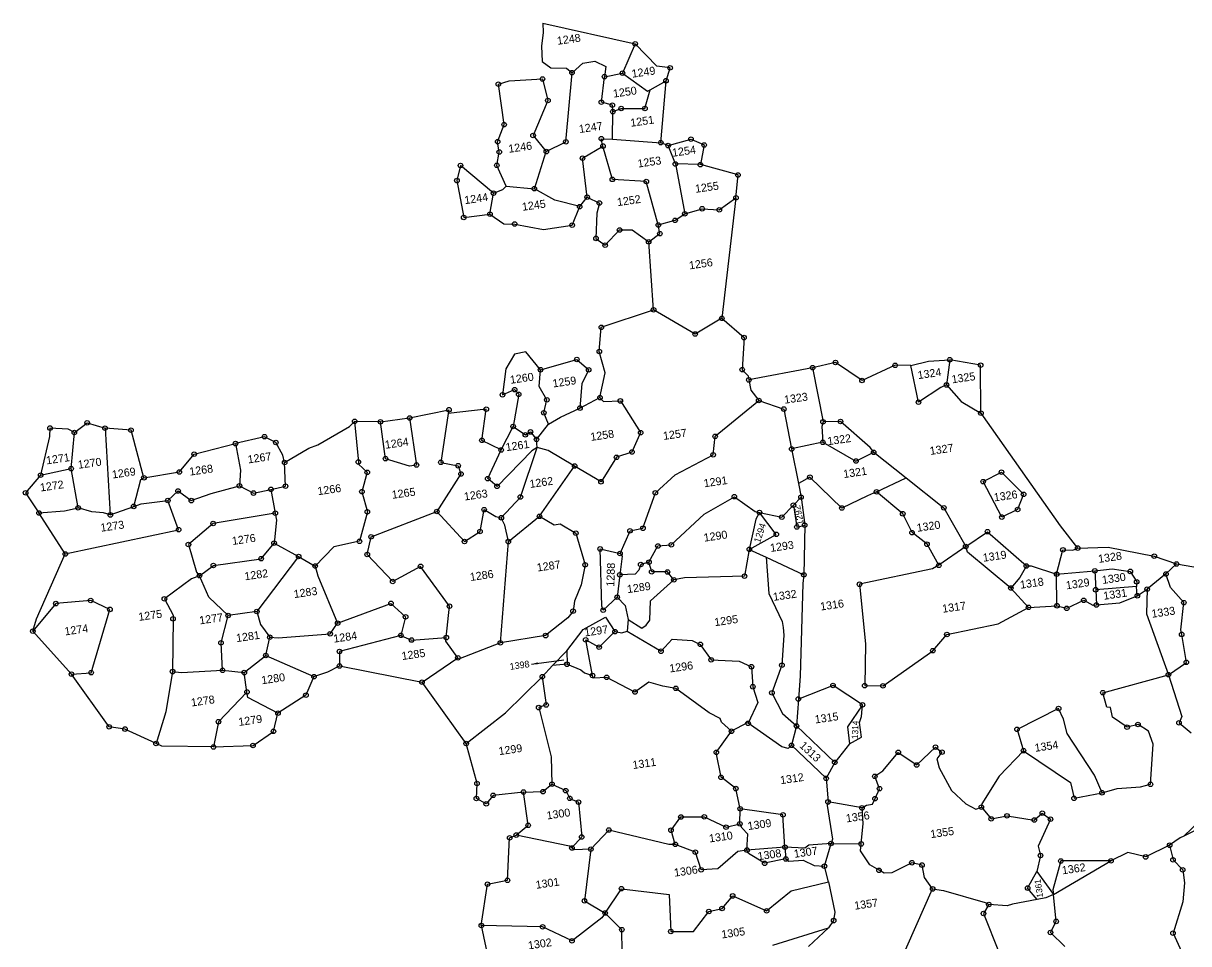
# Model space of a CAD drawing. Header units: metres. Extents: x 260190 to 263401, y 2203527 to 2206859.
# Drawn here: x 260564.3 to 261047.7, y 2205315.3 to 2205697 of the extents above; entities that cross this region are included whole.
import ezdxf

# ---------------------------------------------------------------- set-up
doc = ezdxf.new("R2010")
doc.units = ezdxf.units.M
doc.header["$MEASUREMENT"] = 0
for name, color, linetype in [('OFF', 1, 'Continuous'), ('POLY_PARCEL', 6, 'Continuous'), ('SYM_STONE', 1, 'Continuous'), ('TEXT_PARCEL', 7, 'Continuous')]:
    doc.layers.add(name, color=color, linetype=linetype)
doc.styles.get("Standard").update_dxf_attribs({"font": 'simplex.shx'})
doc.styles.add('TEXT_MAP', font='', dxfattribs={"height": 1.8})
doc.styles.get('TEXT_MAP').set_extended_font_data('Kruti Dev 050')
doc.dimstyles.get("Standard").update_dxf_attribs({"dimtxt": 0.18, "dimasz": 0.18, "dimexe": 0.18, "dimexo": 0.0625, "dimgap": 0.09, "dimtad": 0, "dimtih": 1, "dimtoh": 1, "dimdec": 4, "dimzin": 0, "dimdsep": 46, "dimtxsty": 'Standard', "dimcen": 0.09, "dimadec": 0, "dimazin": 0, "dimtfac": 1, "dimtdec": 4, "dimtofl": 0, "dimtmove": 0, "dimatfit": 3, "dimfxl": 1, "dimtolj": 1, "dimtzin": 0, "dimarcsym": 0})

msp = doc.modelspace()

# ---------------------------------------------------------------- linework, layer by layer
at = {"layer": 'OFF'}
for p, q in [((260779.78, 2205697.02), (260818.1, 2205688.5)), ((260581.67, 2205476.95), (260570.75, 2205493.96)), ((260747.95, 2205398.37), (260729.66, 2205423.78)), ((260754.25, 2205322.85), (260757.51, 2205307.27))]:
    msp.add_line(p, q, dxfattribs=at)
at = {"layer": 'POLY_PARCEL'}
for p, q in [((260779.78, 2205697.02), (260779.97, 2205693.14)), ((260779.97, 2205693.14), (260779.17, 2205687.52)), ((260779.17, 2205687.52), (260779.54, 2205681.14)), ((260818.1, 2205688.5), (260812.83, 2205676.37)), ((260827.06, 2205679.25), (260818.1, 2205688.5)), ((260779.54, 2205681.14), (260783.02, 2205678.53)), ((260791.89, 2205676.55), (260796.33, 2205680.52)), ((260796.33, 2205680.52), (260801.28, 2205681.3)), ((260801.28, 2205681.3), (260805.86, 2205679.07)), ((260783.02, 2205678.53), (260789.59, 2205678.4)), ((260789.34, 2205647.85), (260791.89, 2205676.55)), ((260789.59, 2205678.4), (260791.89, 2205676.55)), ((260804.06, 2205664.32), (260805.36, 2205674.87)), ((260805.86, 2205679.07), (260805.36, 2205674.87)), ((260805.36, 2205674.87), (260812.83, 2205676.37)), ((260812.83, 2205676.37), (260823.21, 2205668.82)), ((260832.56, 2205678.53), (260827.06, 2205679.25)), ((260830.87, 2205673.2), (260832.56, 2205678.53)), ((260761.32, 2205671.8), (260765.8, 2205673.17)), ((260763.7, 2205655), (260761.32, 2205671.8)), ((260765.8, 2205673.17), (260779.62, 2205673.93)), ((260779.62, 2205673.93), (260781.88, 2205664.99)), ((260824.25, 2205669.41), (260830.87, 2205673.2)), ((260828.69, 2205647.52), (260830.87, 2205673.2)), ((260781.88, 2205664.99), (260775.72, 2205650.51)), ((260822.12, 2205661.68), (260824.25, 2205669.41)), ((260823.21, 2205668.82), (260824.25, 2205669.41)), ((260808.61, 2205663.08), (260804.06, 2205664.32)), ((260808.6, 2205648.99), (260808.82, 2205660.4)), ((260808.82, 2205660.4), (260808.61, 2205663.08)), ((260808.82, 2205660.4), (260812.29, 2205661.72)), ((260812.29, 2205661.72), (260822.12, 2205661.68)), ((260761.02, 2205647.92), (260763.7, 2205655)), ((260775.72, 2205650.51), (260781.21, 2205643.82)), ((260761.69, 2205643.65), (260761.02, 2205647.92)), ((260781.21, 2205643.82), (260789.34, 2205647.85)), ((260796.22, 2205641.07), (260804.72, 2205646.11)), ((260804.72, 2205646.11), (260804.03, 2205649.17)), ((260804.03, 2205649.17), (260808.6, 2205648.99)), ((260808.62, 2205632.29), (260804.72, 2205646.11)), ((260808.6, 2205648.99), (260828.69, 2205647.52)), ((260831.73, 2205646.31), (260828.69, 2205647.52)), ((260831.73, 2205646.31), (260841.24, 2205648.97)), ((260834.76, 2205638.68), (260831.73, 2205646.31)), ((260841.24, 2205648.97), (260846.69, 2205646.56)), ((260846.69, 2205646.56), (260845.13, 2205638.4)), ((260760.67, 2205638.1), (260761.69, 2205643.65)), ((260776.25, 2205628.42), (260781.21, 2205643.82)), ((260798.14, 2205624.91), (260796.22, 2205641.07)), ((260745.6, 2205638.06), (260744.13, 2205631.79)), ((260759.32, 2205626.59), (260745.6, 2205638.06)), ((260764.57, 2205629.43), (260760.67, 2205638.1)), ((260834.76, 2205638.68), (260838.65, 2205618.01)), ((260845.13, 2205638.4), (260834.76, 2205638.68)), ((260860.74, 2205634.12), (260845.13, 2205638.4)), ((260744.13, 2205631.79), (260746.96, 2205616.51)), ((260822.69, 2205631.44), (260808.62, 2205632.29)), ((260827.66, 2205613.38), (260822.69, 2205631.44)), ((260859.88, 2205624.64), (260860.74, 2205634.12)), ((260757.84, 2205617.86), (260759.32, 2205626.59)), ((260759.32, 2205626.59), (260763.19, 2205628.15)), ((260763.19, 2205628.15), (260764.57, 2205629.43)), ((260764.57, 2205629.43), (260776.25, 2205628.42)), ((260784.71, 2205623.63), (260776.25, 2205628.42)), ((260795.06, 2205620.99), (260784.71, 2205623.63)), ((260795.06, 2205620.99), (260798.14, 2205624.91)), ((260798.14, 2205624.91), (260803.24, 2205622.5)), ((260803.24, 2205622.5), (260802.17, 2205618.22)), ((260852.97, 2205619.66), (260859.88, 2205624.64)), ((260859.88, 2205624.64), (260854.05, 2205574.68)), ((260746.96, 2205616.51), (260757.84, 2205617.86)), ((260757.84, 2205617.86), (260763.54, 2205613.9)), ((260791.94, 2205613.32), (260795.06, 2205620.99)), ((260802.17, 2205618.22), (260801.81, 2205607.82)), ((260834.64, 2205615.32), (260838.65, 2205618.01)), ((260838.65, 2205618.01), (260845.86, 2205620.12)), ((260845.86, 2205620.12), (260852.97, 2205619.66)), ((260763.54, 2205613.9), (260768.1, 2205613.78)), ((260768.1, 2205613.78), (260780.09, 2205611.45)), ((260780.09, 2205611.45), (260791.94, 2205613.32)), ((260827.66, 2205613.38), (260834.64, 2205615.32)), ((260828.33, 2205609.79), (260827.66, 2205613.38)), ((260801.81, 2205607.82), (260805.63, 2205604.99)), ((260805.63, 2205604.99), (260811.61, 2205611.32)), ((260811.61, 2205611.32), (260816.88, 2205611.41)), ((260816.88, 2205611.41), (260823.68, 2205606.42)), ((260823.68, 2205606.42), (260828.33, 2205609.79)), ((260825.71, 2205578.18), (260823.68, 2205606.42)), ((260804.03, 2205570.94), (260825.71, 2205578.18)), ((260842.94, 2205568.15), (260825.71, 2205578.18)), ((260854.05, 2205574.68), (260842.94, 2205568.15)), ((260854.05, 2205574.68), (260863.23, 2205566.68)), ((260803.19, 2205560.94), (260804.03, 2205570.94)), ((260863.23, 2205566.68), (260862.48, 2205553.37)), ((260767.97, 2205559.87), (260764.4, 2205553.71)), ((260772.7, 2205560.72), (260767.97, 2205559.87)), ((260778.83, 2205553.35), (260772.7, 2205560.72)), ((260805.65, 2205552.04), (260803.19, 2205560.94)), ((260778.83, 2205553.35), (260793.89, 2205557.63)), ((260793.89, 2205557.63), (260798.79, 2205553.34)), ((260891.67, 2205554.21), (260865.22, 2205549.13)), ((260901.16, 2205556.35), (260891.67, 2205554.21)), ((260891.67, 2205554.21), (260895.99, 2205531.72)), ((260912.17, 2205548.92), (260901.16, 2205556.35)), ((260925.93, 2205555.19), (260912.17, 2205548.92)), ((260932.48, 2205555.17), (260925.93, 2205555.19)), ((260932.48, 2205555.17), (260939.75, 2205556.91)), ((260935.62, 2205539.88), (260932.48, 2205555.17)), ((260939.75, 2205556.91), (260948.58, 2205557.5)), ((260948.58, 2205557.5), (260947.2, 2205547.05)), ((260961.38, 2205555.22), (260948.58, 2205557.5)), ((260961.5, 2205535.35), (260961.38, 2205555.22)), ((260764.4, 2205553.71), (260763.04, 2205542.94)), ((260778.23, 2205546.39), (260778.83, 2205553.35)), ((260798.79, 2205553.34), (260796, 2205547.62)), ((260803.47, 2205541.78), (260805.65, 2205552.04)), ((260862.48, 2205553.37), (260864.9, 2205550.8)), ((260864.9, 2205550.8), (260865.22, 2205549.13)), ((260865.22, 2205549.13), (260866.04, 2205544.9)), ((260763.04, 2205542.94), (260768.08, 2205545.11)), ((260768.08, 2205545.11), (260769.77, 2205543.16)), ((260781.43, 2205540.88), (260778.23, 2205546.39)), ((260796, 2205547.62), (260795.17, 2205537.46)), ((260866.04, 2205544.9), (260869.33, 2205540.61)), ((260944.81, 2205546.05), (260935.62, 2205539.88)), ((260947.2, 2205547.05), (260944.81, 2205546.05)), ((260947.2, 2205547.05), (260953.34, 2205540.12)), ((260769.77, 2205543.16), (260767.44, 2205529.8)), ((260780.16, 2205535.51), (260781.43, 2205540.88)), ((260795.17, 2205537.46), (260803.47, 2205541.78)), ((260803.47, 2205541.78), (260804.99, 2205540.17)), ((260804.99, 2205540.17), (260811.92, 2205540.42)), ((260811.92, 2205540.42), (260820.34, 2205527.28)), ((260851.25, 2205525.75), (260869.33, 2205540.61)), ((260869.33, 2205540.61), (260879.74, 2205537.04)), ((260953.34, 2205540.12), (260961.5, 2205535.35)), ((260724.51, 2205533.34), (260740.84, 2205536.76)), ((260740.5, 2205535.16), (260737.46, 2205514.94)), ((260756.32, 2205537.03), (260740.5, 2205535.16)), ((260740.84, 2205536.76), (260740.5, 2205535.16)), ((260754.5, 2205524.07), (260756.32, 2205537.03)), ((260782.08, 2205530.74), (260780.16, 2205535.51)), ((260787.1, 2205533.75), (260795.17, 2205537.46)), ((260879.74, 2205537.04), (260882.98, 2205520.49)), ((260961.5, 2205535.35), (260994.33, 2205488.56)), ((260585.44, 2205527.32), (260590.73, 2205531.32)), ((260590.73, 2205531.32), (260598.15, 2205529.12)), ((260686.5, 2205522.22), (260699.55, 2205529.87)), ((260699.55, 2205529.87), (260701.7, 2205531.95)), ((260712.4, 2205531.74), (260701.7, 2205531.95)), ((260701.7, 2205531.95), (260703.26, 2205515.07)), ((260712.4, 2205531.74), (260724.51, 2205533.34)), ((260714.5, 2205516.45), (260712.4, 2205531.74)), ((260724.51, 2205533.34), (260727.38, 2205513.84)), ((260762.48, 2205520.09), (260767.44, 2205529.8)), ((260767.44, 2205529.8), (260772.52, 2205526.38)), ((260777.15, 2205524.48), (260782.08, 2205530.74)), ((260782.08, 2205530.74), (260787.1, 2205533.75)), ((260895.99, 2205531.72), (260895.51, 2205529.75)), ((260895.51, 2205529.75), (260895.94, 2205523.27)), ((260903.27, 2205531.88), (260895.99, 2205531.72)), ((260915.52, 2205521.17), (260903.27, 2205531.88)), ((260575.15, 2205525.64), (260571.44, 2205509.65)), ((260575.33, 2205529.16), (260575.15, 2205525.64)), ((260582.91, 2205528.66), (260575.33, 2205529.16)), ((260585.44, 2205527.32), (260582.91, 2205528.66)), ((260584.11, 2205512.33), (260585.44, 2205527.32)), ((260608.95, 2205528.29), (260598.15, 2205529.12)), ((260598.15, 2205529.12), (260600.35, 2205493.15)), ((260614.29, 2205508.55), (260608.95, 2205528.29)), ((260664.31, 2205525.58), (260652.3, 2205522.73)), ((260669.03, 2205523.15), (260664.31, 2205525.58)), ((260772.52, 2205526.38), (260774.66, 2205527.57)), ((260774.66, 2205527.57), (260777.15, 2205524.48)), ((260820.34, 2205527.28), (260816.75, 2205519.22)), ((260850.43, 2205518.08), (260851.25, 2205525.75)), ((260635.14, 2205518.33), (260652.3, 2205522.73)), ((260652.3, 2205522.73), (260654.35, 2205511.76)), ((260671.97, 2205517.92), (260669.03, 2205523.15)), ((260672.66, 2205514.86), (260682.71, 2205520.77)), ((260682.71, 2205520.77), (260686.5, 2205522.22)), ((260762.48, 2205520.09), (260754.5, 2205524.07)), ((260756.92, 2205508.19), (260762.48, 2205520.09)), ((260770.47, 2205500.57), (260777.47, 2205521.1)), ((260777.47, 2205521.1), (260775.26, 2205519.74)), ((260777.47, 2205521.1), (260777.15, 2205524.48)), ((260782.01, 2205519.81), (260777.47, 2205521.1)), ((260895.94, 2205523.27), (260882.98, 2205520.49)), ((260882.98, 2205520.49), (260885.77, 2205506.24)), ((260895.94, 2205523.27), (260909.66, 2205515.5)), ((260917.02, 2205519.12), (260915.52, 2205521.17)), ((260628.99, 2205510.95), (260635.14, 2205518.33)), ((260672.66, 2205514.86), (260671.97, 2205517.92)), ((260724.49, 2205513.38), (260714.5, 2205516.45)), ((260775.26, 2205519.74), (260760.79, 2205505)), ((260792.95, 2205513.41), (260782.01, 2205519.81)), ((260810.33, 2205517.05), (260803.91, 2205506.9)), ((260816.75, 2205519.22), (260810.33, 2205517.05)), ((260834.64, 2205509.73), (260850.43, 2205518.08)), ((260909.66, 2205515.5), (260917.02, 2205519.12)), ((260917.02, 2205519.12), (260930.49, 2205508.46)), ((260571.44, 2205509.65), (260584.11, 2205512.33)), ((260586.99, 2205496.11), (260584.11, 2205512.33)), ((260614.29, 2205508.55), (260628.99, 2205510.95)), ((260654.35, 2205511.76), (260653.9, 2205505.19)), ((260673.05, 2205505.05), (260672.66, 2205514.86)), ((260703.26, 2205515.07), (260703.35, 2205514.16)), ((260703.35, 2205514.16), (260706.94, 2205510.82)), ((260706.94, 2205510.82), (260704.72, 2205502.77)), ((260727.38, 2205513.84), (260724.49, 2205513.38)), ((260737.46, 2205514.94), (260744.65, 2205513.54)), ((260744.65, 2205513.54), (260745.82, 2205510.13)), ((260778.38, 2205492.58), (260792.95, 2205513.41)), ((260803.91, 2205506.9), (260792.95, 2205513.41)), ((260962.44, 2205506.94), (260970.01, 2205510.87)), ((260970.01, 2205510.87), (260979.2, 2205501.69)), ((260571.44, 2205509.65), (260565.2, 2205502.33)), ((260610.04, 2205496.68), (260613.03, 2205507.82)), ((260613.03, 2205507.82), (260614.29, 2205508.55)), ((260745.82, 2205510.13), (260735.82, 2205494.59)), ((260760.79, 2205505), (260756.92, 2205508.19)), ((260826.44, 2205502.28), (260834.64, 2205509.73)), ((260890.56, 2205508.79), (260885.77, 2205506.24)), ((260885.77, 2205506.24), (260886.88, 2205500.53)), ((260903.79, 2205496), (260890.56, 2205508.79)), ((260918.21, 2205502.7), (260930.49, 2205508.46)), ((260930.49, 2205508.46), (260946.11, 2205496.11)), ((260970.15, 2205492.25), (260962.44, 2205506.94)), ((260565.2, 2205502.33), (260570.75, 2205493.96)), ((260624.23, 2205499.14), (260628.46, 2205503.08)), ((260628.46, 2205503.08), (260633.95, 2205499.09)), ((260633.95, 2205499.09), (260642.25, 2205502.09)), ((260642.25, 2205502.09), (260653.9, 2205505.19)), ((260653.9, 2205505.19), (260659.76, 2205502.21)), ((260659.76, 2205502.21), (260666.98, 2205503.75)), ((260666.98, 2205503.75), (260673.05, 2205505.05)), ((260666.98, 2205503.75), (260668.78, 2205493.88)), ((260704.72, 2205502.77), (260706.99, 2205494.41)), ((260821.29, 2205487.61), (260826.44, 2205502.28)), ((260846.72, 2205493.5), (260859.22, 2205500.71)), ((260859.22, 2205500.71), (260867.79, 2205494.56)), ((260914.38, 2205501.12), (260903.79, 2205496)), ((260918.21, 2205502.7), (260914.38, 2205501.12)), ((260929.07, 2205493.64), (260918.21, 2205502.7)), ((260979.2, 2205501.69), (260976.72, 2205495.4)), ((260581.39, 2205494.8), (260586.99, 2205496.11)), ((260592.66, 2205494.36), (260586.99, 2205496.11)), ((260600.35, 2205493.15), (260610.04, 2205496.68)), ((260610.04, 2205496.68), (260613.13, 2205497.81)), ((260613.13, 2205497.81), (260624.23, 2205499.14)), ((260628.68, 2205487.01), (260624.23, 2205499.14)), ((260762.53, 2205491.98), (260770.47, 2205500.57)), ((260878.91, 2205492.19), (260883.71, 2205497.21)), ((260883.71, 2205497.21), (260886.88, 2205500.53)), ((260883.71, 2205497.21), (260885.13, 2205488.13)), ((260886.88, 2205500.53), (260888.4, 2205488.89)), ((260946.11, 2205496.11), (260955.2, 2205480.08)), ((260570.75, 2205493.96), (260581.39, 2205494.8)), ((260597.56, 2205494.08), (260592.66, 2205494.36)), ((260600.35, 2205493.15), (260597.56, 2205494.08)), ((260668.78, 2205493.88), (260643, 2205489.59)), ((260669.31, 2205490.98), (260668.28, 2205481.42)), ((260668.78, 2205493.88), (260669.31, 2205490.98)), ((260706.99, 2205494.41), (260703.7, 2205482.21)), ((260708.53, 2205484.08), (260735.82, 2205494.59)), ((260735.82, 2205494.59), (260747.29, 2205482.13)), ((260753.72, 2205486.25), (260755.45, 2205495.34)), ((260755.45, 2205495.34), (260760.23, 2205492.51)), ((260760.23, 2205492.51), (260762.53, 2205491.98)), ((260763.98, 2205488.83), (260762.53, 2205491.98)), ((260765.46, 2205482.09), (260778.38, 2205492.58)), ((260778.38, 2205492.58), (260784.43, 2205489.1)), ((260833.07, 2205480.76), (260846.72, 2205493.5)), ((260868.09, 2205491.4), (260865.42, 2205478.86)), ((260867.79, 2205494.56), (260869.65, 2205494.17)), ((260869.65, 2205494.17), (260868.09, 2205491.4)), ((260876.63, 2205485.08), (260869.65, 2205494.17)), ((260869.65, 2205494.17), (260878.91, 2205492.19)), ((260932.93, 2205485.8), (260929.07, 2205493.64)), ((260976.72, 2205495.4), (260970.15, 2205492.25)), ((260581.67, 2205476.95), (260628.68, 2205487.01)), ((260643, 2205489.59), (260632.75, 2205480.9)), ((260747.29, 2205482.13), (260753.72, 2205486.25)), ((260765.46, 2205482.09), (260763.98, 2205488.83)), ((260784.43, 2205489.1), (260787, 2205489.51)), ((260787, 2205489.51), (260793.44, 2205485.56)), ((260811.8, 2205477.13), (260815.95, 2205486.57)), ((260815.95, 2205486.57), (260821.29, 2205487.61)), ((260885.13, 2205488.13), (260888.4, 2205488.89)), ((260888.4, 2205488.89), (260888.06, 2205468.31)), ((260955.2, 2205480.08), (260964.22, 2205486.2)), ((260964.22, 2205486.2), (260980.34, 2205471.97)), ((260994.33, 2205488.56), (261001.61, 2205479.39)), ((260662.94, 2205475), (260668.28, 2205481.42)), ((260668.28, 2205481.42), (260678.46, 2205475.88)), ((260703.7, 2205482.21), (260693.13, 2205479.87)), ((260706.94, 2205476.76), (260708.53, 2205484.08)), ((260762.16, 2205440.08), (260765.46, 2205482.09)), ((260793.44, 2205485.56), (260797.3, 2205472.45)), ((260865.42, 2205478.86), (260876.63, 2205485.08)), ((260939.13, 2205480.98), (260932.93, 2205485.8)), ((260569.76, 2205450.05), (260581.67, 2205476.95)), ((260632.75, 2205480.9), (260636.15, 2205469.4)), ((260693.13, 2205479.87), (260685.35, 2205471.94)), ((260717.48, 2205465.54), (260706.94, 2205476.76)), ((260804.22, 2205455.37), (260803.57, 2205479.04)), ((260803.57, 2205479.04), (260811.8, 2205477.13)), ((260811.8, 2205477.13), (260812.63, 2205476.09)), ((260823.79, 2205473.53), (260827.51, 2205480.28)), ((260827.51, 2205480.28), (260833.07, 2205480.76)), ((260865.42, 2205478.86), (260863.42, 2205467.77)), ((260865.42, 2205478.86), (260872.41, 2205475.6)), ((260944.05, 2205472.26), (260939.13, 2205480.98)), ((260955.2, 2205480.08), (260944.05, 2205472.26)), ((260955.9, 2205477.74), (260955.2, 2205480.08)), ((260973.93, 2205462.83), (260955.9, 2205477.74)), ((260992.9, 2205468.6), (260995.51, 2205478.64)), ((260995.51, 2205478.64), (260999.66, 2205478.51)), ((260999.66, 2205478.51), (261001.61, 2205479.39)), ((261001.61, 2205479.39), (261014.27, 2205479.75)), ((261014.27, 2205479.75), (261033.4, 2205476.06)), ((260637.33, 2205467.95), (260643.11, 2205472.19)), ((260643.11, 2205472.19), (260662.94, 2205475)), ((260678.46, 2205475.88), (260661.14, 2205453.11)), ((260678.46, 2205475.88), (260685.35, 2205471.94)), ((260685.35, 2205471.94), (260686.46, 2205467.89)), ((260729.06, 2205471.81), (260717.48, 2205465.54)), ((260741.07, 2205455.28), (260729.06, 2205471.81)), ((260797.3, 2205472.45), (260795.66, 2205464.11)), ((260812.63, 2205476.09), (260811.71, 2205468.28)), ((260820.39, 2205472.6), (260819.65, 2205470.26)), ((260823.79, 2205473.53), (260820.39, 2205472.6)), ((260824.94, 2205469.55), (260823.79, 2205473.53)), ((260872.41, 2205475.6), (260888.06, 2205468.31)), ((260872.41, 2205475.6), (260873.53, 2205460.59)), ((260944.05, 2205472.26), (260941.4, 2205470.84)), ((260980.34, 2205471.97), (260977.63, 2205467.15)), ((260980.34, 2205471.97), (260982.39, 2205472.05)), ((260982.39, 2205472.05), (260992.9, 2205468.6)), ((261033.4, 2205476.06), (261042.63, 2205472.8)), ((261038.25, 2205468.65), (261042.63, 2205472.8)), ((261042.63, 2205472.8), (261053.06, 2205471.07)), ((260637.33, 2205467.95), (260634.05, 2205466.64)), ((260636.15, 2205469.4), (260637.33, 2205467.95)), ((260641.16, 2205459.05), (260637.33, 2205467.95)), ((260686.46, 2205467.89), (260694.64, 2205448.23)), ((260811.71, 2205468.28), (260810.61, 2205459.01)), ((260818.02, 2205468.56), (260811.71, 2205468.28)), ((260819.65, 2205470.26), (260818.02, 2205468.56)), ((260831.5, 2205469.48), (260824.94, 2205469.55)), ((260834.12, 2205466.22), (260831.5, 2205469.48)), ((260838.57, 2205466.99), (260834.12, 2205466.22)), ((260863.42, 2205467.77), (260838.57, 2205466.99)), ((260888.06, 2205468.31), (260887.57, 2205464.75)), ((260941.4, 2205470.84), (260911.12, 2205464.39)), ((260977.63, 2205467.15), (260973.93, 2205462.83)), ((260992.9, 2205468.6), (261008.74, 2205469.98)), ((260993.02, 2205455.48), (260992.9, 2205468.6)), ((261008.74, 2205469.98), (261015.9, 2205470.75)), ((261008.74, 2205469.98), (261009.12, 2205462.12)), ((261015.9, 2205470.75), (261023.47, 2205469.72)), ((261023.47, 2205469.72), (261026.11, 2205465.42)), ((261038.25, 2205468.65), (261030.46, 2205462.37)), ((261040.19, 2205463.03), (261038.25, 2205468.65)), ((260634.05, 2205466.64), (260622.79, 2205458.32)), ((260795.66, 2205464.11), (260792.93, 2205457.34)), ((260824.48, 2205457.49), (260834.12, 2205466.22)), ((260887.57, 2205464.75), (260886.45, 2205426.3)), ((260911.12, 2205464.39), (260913.62, 2205439.68)), ((260981.26, 2205454.8), (260973.93, 2205462.83)), ((261026.08, 2205463.49), (261009.12, 2205462.12)), ((261009.12, 2205462.12), (261009.41, 2205455.81)), ((261026.11, 2205465.42), (261026.08, 2205463.49)), ((261026.37, 2205459.63), (261026.08, 2205463.49)), ((261026.37, 2205459.63), (261030.46, 2205462.37)), ((261030.46, 2205462.37), (261030.23, 2205452.18)), ((261045.7, 2205456.76), (261040.19, 2205463.03)), ((260592.21, 2205457.66), (260577.73, 2205456.38)), ((260600.19, 2205453.96), (260592.21, 2205457.66)), ((260622.79, 2205458.32), (260626.39, 2205451.6)), ((260649.23, 2205451.46), (260641.16, 2205459.05)), ((260792.93, 2205457.34), (260792.31, 2205453.23)), ((260810.61, 2205459.01), (260804.81, 2205453.62)), ((260810.61, 2205459.01), (260813.9, 2205455.59)), ((260824.1, 2205449.51), (260824.48, 2205457.49)), ((260873.53, 2205460.59), (260879.04, 2205448.98)), ((260997.1, 2205454.42), (261004.15, 2205457.75)), ((261004.15, 2205457.75), (261007.94, 2205455.79)), ((261019.11, 2205456.65), (261026.37, 2205459.63)), ((260577.73, 2205456.38), (260568.23, 2205444.95)), ((260592.4, 2205427.71), (260600.19, 2205453.96)), ((260661.14, 2205453.11), (260649.23, 2205451.46)), ((260661.14, 2205453.11), (260662.62, 2205447.75)), ((260694.64, 2205448.23), (260716.78, 2205456.48)), ((260716.78, 2205456.48), (260722.84, 2205450.89)), ((260739.71, 2205442.28), (260741.07, 2205455.28)), ((260792.31, 2205453.23), (260790.1, 2205450.46)), ((260804.81, 2205453.62), (260804.22, 2205455.37)), ((260813.9, 2205455.59), (260815.21, 2205449.81)), ((260968.64, 2205447.97), (260981.26, 2205454.8)), ((260981.26, 2205454.8), (260993.02, 2205455.48)), ((260993.02, 2205455.48), (260997.1, 2205454.42)), ((261007.94, 2205455.79), (261009.41, 2205455.81)), ((261009.41, 2205455.81), (261019.11, 2205456.65)), ((261044.46, 2205445.52), (261045.7, 2205456.76)), ((260568.23, 2205444.95), (260569.76, 2205450.05)), ((260626.38, 2205450.08), (260626.18, 2205428.18)), ((260626.39, 2205451.6), (260626.38, 2205450.08)), ((260646.27, 2205440.12), (260649.23, 2205451.46)), ((260662.62, 2205447.75), (260666.5, 2205442.42)), ((260691.53, 2205443.83), (260694.64, 2205448.23)), ((260722.84, 2205450.89), (260720.89, 2205443.19)), ((260790.1, 2205450.46), (260780.91, 2205443.1)), ((260796.56, 2205445.59), (260805.82, 2205450.77)), ((260805.82, 2205450.77), (260809.7, 2205444.75)), ((260815.21, 2205449.81), (260814.7, 2205444.99)), ((260815.21, 2205449.81), (260820.82, 2205446.24)), ((260822.61, 2205447.37), (260824.1, 2205449.51)), ((260879.04, 2205448.98), (260879.5, 2205446.43)), ((260947.4, 2205443.55), (260968.64, 2205447.97)), ((261030.23, 2205452.18), (261039.27, 2205426.89)), ((260568.23, 2205444.95), (260584.25, 2205427.11)), ((260669.93, 2205442.11), (260691.53, 2205443.83)), ((260720.89, 2205443.19), (260695.43, 2205436.53)), ((260720.89, 2205443.19), (260725.32, 2205441.25)), ((260780.91, 2205443.1), (260762.16, 2205440.08)), ((260789.76, 2205436.83), (260796.56, 2205445.59)), ((260803.11, 2205438.32), (260809.7, 2205444.75)), ((260809.7, 2205444.75), (260812.53, 2205444.24)), ((260812.53, 2205444.24), (260814.7, 2205444.99)), ((260814.7, 2205444.99), (260828.81, 2205436.61)), ((260820.82, 2205446.24), (260822.61, 2205447.37)), ((260879.74, 2205443.26), (260878.95, 2205430.85)), ((260879.5, 2205446.43), (260879.74, 2205443.26)), ((260941.57, 2205436.85), (260947.4, 2205443.55)), ((261044.78, 2205443.6), (261044.46, 2205445.52)), ((261046.73, 2205431.99), (261044.78, 2205443.6)), ((260646.91, 2205428.71), (260646.27, 2205440.12)), ((260664.84, 2205434.87), (260666.5, 2205442.42)), ((260666.5, 2205442.42), (260669.93, 2205442.11)), ((260725.32, 2205441.25), (260739.71, 2205442.28)), ((260739.55, 2205440.79), (260739.71, 2205442.28)), ((260744.49, 2205433.88), (260739.55, 2205440.79)), ((260762.16, 2205440.08), (260744.84, 2205433.39)), ((260800.39, 2205426.53), (260797.56, 2205441.35)), ((260797.56, 2205441.35), (260803.11, 2205438.32)), ((260828.81, 2205436.61), (260833.43, 2205441.63)), ((260833.43, 2205441.63), (260841.65, 2205441.13)), ((260841.65, 2205441.13), (260845.08, 2205439.46)), ((260845.08, 2205439.46), (260849.58, 2205433.04)), ((260913.62, 2205439.68), (260913.29, 2205422.35)), ((260655.93, 2205427.76), (260664.84, 2205434.87)), ((260664.84, 2205434.87), (260684.82, 2205426.09)), ((260695.43, 2205436.53), (260695.43, 2205430.51)), ((260729.66, 2205423.78), (260744.49, 2205433.88)), ((260744.84, 2205433.39), (260744.49, 2205433.88)), ((260783.75, 2205430.64), (260789.76, 2205436.83)), ((260789.76, 2205436.83), (260789.81, 2205431.22)), ((260849.58, 2205433.04), (260861.19, 2205432.45)), ((260920.9, 2205422.28), (260941.57, 2205436.85)), ((260626.18, 2205428.18), (260623.43, 2205411.44)), ((260626.18, 2205428.18), (260629.93, 2205427.83)), ((260629.93, 2205427.83), (260646.91, 2205428.71)), ((260646.91, 2205428.71), (260655.93, 2205427.76)), ((260690.64, 2205428.02), (260695.43, 2205430.51)), ((260695.43, 2205430.51), (260729.66, 2205423.78)), ((260779.56, 2205426.06), (260783.75, 2205430.64)), ((260789.81, 2205431.22), (260783.75, 2205430.64)), ((260789.81, 2205431.22), (260795.49, 2205428.9)), ((260795.49, 2205428.9), (260797.05, 2205427.71)), ((260861.19, 2205432.45), (260866.3, 2205430.19)), ((260866.3, 2205430.19), (260866.87, 2205421.89)), ((260878.95, 2205430.85), (260874.8, 2205419.35)), ((261039.27, 2205426.89), (261046.73, 2205431.99)), ((260584.25, 2205427.11), (260592.4, 2205427.71)), ((260599.85, 2205405.29), (260584.25, 2205427.11)), ((260657.04, 2205419.7), (260655.93, 2205427.76)), ((260684.82, 2205426.09), (260681.49, 2205418.39)), ((260684.82, 2205426.09), (260690.64, 2205428.02)), ((260764.23, 2205411.06), (260779.56, 2205426.06)), ((260779.56, 2205426.06), (260781.15, 2205414.32)), ((260797.05, 2205427.71), (260800.39, 2205426.53)), ((260800.61, 2205425.42), (260800.39, 2205426.53)), ((260806.25, 2205425.78), (260800.61, 2205425.42)), ((260817.98, 2205419.71), (260806.25, 2205425.78)), ((260823.68, 2205423.78), (260817.98, 2205419.71)), ((260829.53, 2205422.17), (260823.68, 2205423.78)), ((260886.45, 2205426.3), (260885.78, 2205416.79)), ((261012.08, 2205419.42), (261039.27, 2205426.89)), ((261039.27, 2205426.89), (261044.89, 2205409.56)), ((260657.04, 2205419.7), (260645.2, 2205407.38)), ((260657.35, 2205417.43), (260657.04, 2205419.7)), ((260834.96, 2205421.23), (260829.53, 2205422.17)), ((260848.83, 2205411.02), (260834.96, 2205421.23)), ((260866.87, 2205421.89), (260868.96, 2205415.36)), ((260874.8, 2205419.35), (260879.17, 2205410.74)), ((260900.16, 2205422.42), (260885.78, 2205416.79)), ((260912.37, 2205414.36), (260900.16, 2205422.42)), ((260913.29, 2205422.35), (260920.9, 2205422.28)), ((261013.68, 2205413.41), (261012.08, 2205419.42)), ((260669.89, 2205410.96), (260657.35, 2205417.43)), ((260681.49, 2205418.39), (260669.89, 2205410.96)), ((260781.15, 2205414.32), (260778.05, 2205413.24)), ((260868.96, 2205415.36), (260864.91, 2205406.73)), ((260885.78, 2205416.79), (260884.99, 2205405.63)), ((260912.37, 2205414.36), (260906.14, 2205405.25)), ((260912.02, 2205409.52), (260912.37, 2205414.36)), ((260623.43, 2205411.44), (260619.33, 2205398.34)), ((260668.02, 2205403.38), (260669.89, 2205410.96)), ((260747.95, 2205398.37), (260764.23, 2205411.06)), ((260778.05, 2205413.24), (260783.18, 2205392.79)), ((260853.32, 2205408.67), (260848.83, 2205411.02)), ((260879.17, 2205410.74), (260884.99, 2205405.63)), ((260911.1, 2205407.02), (260912.02, 2205409.52)), ((260993.71, 2205412.85), (260976.48, 2205404.22)), ((260995.78, 2205408.46), (260993.71, 2205412.85)), ((261015.26, 2205413.33), (261013.68, 2205413.41)), ((261016.02, 2205409.33), (261015.26, 2205413.33)), ((261022.13, 2205405.12), (261016.02, 2205409.33)), ((261044.89, 2205409.56), (261043.67, 2205406.94)), ((260606.44, 2205404.33), (260599.85, 2205405.29)), ((260619.33, 2205398.34), (260606.44, 2205404.33)), ((260645.2, 2205407.38), (260643.16, 2205396.92)), ((260853.87, 2205407.17), (260853.32, 2205408.67)), ((260858.01, 2205403.43), (260853.87, 2205407.17)), ((260864.58, 2205406.96), (260858.01, 2205403.43)), ((260864.91, 2205406.73), (260864.58, 2205406.96)), ((260878.93, 2205396.98), (260864.91, 2205406.73)), ((260884.99, 2205405.63), (260882.95, 2205397.61)), ((260900.86, 2205390.53), (260884.99, 2205405.63)), ((260906.14, 2205405.25), (260906.98, 2205398.25)), ((260911.99, 2205401), (260911.1, 2205407.02)), ((260976.48, 2205404.22), (260979.16, 2205395.38)), ((260997.25, 2205402.47), (260995.78, 2205408.46)), ((261026.67, 2205406.26), (261022.13, 2205405.12)), ((261030.98, 2205403.47), (261026.67, 2205406.26)), ((261043.67, 2205406.94), (261048.77, 2205402.84)), ((261045.7, 2205359.92), (261093.58, 2205406.21)), ((260659.54, 2205397.51), (260668.02, 2205403.38)), ((260851.73, 2205394.69), (260858.01, 2205403.43)), ((260906.98, 2205398.25), (260911.99, 2205401)), ((261008.68, 2205385.24), (260997.25, 2205402.47)), ((261032.88, 2205398.07), (261030.98, 2205403.47)), ((260621.72, 2205397.24), (260619.33, 2205398.34)), ((260643.16, 2205396.92), (260621.72, 2205397.24)), ((260643.16, 2205396.92), (260659.54, 2205397.51)), ((260752.47, 2205381.75), (260747.95, 2205398.37)), ((260853.68, 2205384.33), (260851.73, 2205394.69)), ((260881.59, 2205396.24), (260878.93, 2205396.98)), ((260882.95, 2205397.61), (260881.59, 2205396.24)), ((260897.3, 2205383.93), (260882.95, 2205397.61)), ((260906.98, 2205398.25), (260900.86, 2205390.53)), ((260920.81, 2205387.05), (260927.21, 2205394.68)), ((260927.21, 2205394.68), (260934.85, 2205389.46)), ((260934.85, 2205389.46), (260942.66, 2205396.86)), ((260942.66, 2205396.86), (260945.35, 2205394.79)), ((260945.35, 2205394.79), (260943.17, 2205391.99)), ((260979.16, 2205395.38), (260969.07, 2205384.85)), ((260979.16, 2205395.38), (260998.61, 2205382.18)), ((261031.83, 2205381.43), (261032.88, 2205398.07)), ((260783.18, 2205392.79), (260783.56, 2205381.5)), ((260900.86, 2205390.53), (260897.3, 2205383.93)), ((260943.17, 2205391.99), (260944.22, 2205388.23)), ((260917.5, 2205384.76), (260920.81, 2205387.05)), ((260919.43, 2205379.6), (260917.5, 2205384.76)), ((260944.22, 2205388.23), (260949.3, 2205378.87)), ((260969.07, 2205384.85), (260961.85, 2205373.29)), ((261011.74, 2205377.93), (261008.68, 2205385.24)), ((260752.21, 2205375.55), (260752.47, 2205381.75)), ((260779.83, 2205378.38), (260783.56, 2205381.5)), ((260783.56, 2205381.5), (260789.27, 2205378.81)), ((260859.8, 2205379.65), (260853.68, 2205384.33)), ((260897.3, 2205383.93), (260898.07, 2205374.13)), ((260998.61, 2205382.18), (261000.11, 2205375.63)), ((261017.96, 2205379.63), (261027.74, 2205380.39)), ((261027.74, 2205380.39), (261031.83, 2205381.43)), ((260756.3, 2205373.32), (260752.21, 2205375.55)), ((260759.15, 2205376.85), (260756.3, 2205373.32)), ((260771.73, 2205378.24), (260759.15, 2205376.85)), ((260771.73, 2205378.24), (260779.83, 2205378.38)), ((260773.68, 2205364.42), (260771.73, 2205378.24)), ((260789.27, 2205378.81), (260790.94, 2205375.59)), ((260790.94, 2205375.59), (260794.56, 2205374.05)), ((260861.65, 2205371.29), (260859.8, 2205379.65)), ((260916.51, 2205373.17), (260917.57, 2205375.5)), ((260917.57, 2205375.5), (260919.43, 2205379.6)), ((260949.3, 2205378.87), (260955.23, 2205373.29)), ((261000.11, 2205375.63), (261011.74, 2205377.93)), ((261011.74, 2205377.93), (261017.96, 2205379.63)), ((260794.56, 2205374.05), (260795.89, 2205359.59)), ((260861.48, 2205365.03), (260861.65, 2205371.29)), ((260879.38, 2205368.76), (260861.65, 2205371.29)), ((260898.07, 2205374.13), (260897.78, 2205372.64)), ((260897.78, 2205372.64), (260899.87, 2205358.62)), ((260912.17, 2205371.64), (260898.07, 2205374.13)), ((260912.17, 2205371.64), (260914.02, 2205372.78)), ((260912.59, 2205365.22), (260912.17, 2205371.64)), ((260914.02, 2205372.78), (260916.51, 2205373.17)), ((260955.23, 2205373.29), (260959.44, 2205371.14)), ((260959.44, 2205371.14), (260961.67, 2205371.95)), ((260961.85, 2205373.29), (260961.67, 2205371.95)), ((260961.67, 2205371.95), (260965.77, 2205367.09)), ((260832.95, 2205362.38), (260837.05, 2205367.88)), ((260837.05, 2205367.88), (260846.76, 2205367.94)), ((260846.76, 2205367.94), (260855.78, 2205363.66)), ((260880.22, 2205355.38), (260879.38, 2205368.76)), ((260965.77, 2205367.09), (260972.34, 2205368.33)), ((260972.34, 2205368.33), (260983.62, 2205366.61)), ((260983.62, 2205366.61), (260986.97, 2205369.49)), ((260990.38, 2205366.95), (260985.21, 2205355.72)), ((260986.97, 2205369.49), (260990.38, 2205366.95)), ((260768.73, 2205360.37), (260773.68, 2205364.42)), ((260807.16, 2205362.48), (260799.65, 2205354.53)), ((260831.99, 2205356.42), (260807.16, 2205362.48)), ((260834.72, 2205356.53), (260832.95, 2205362.38)), ((260855.78, 2205363.66), (260861.48, 2205365.03)), ((260862.39, 2205363.28), (260861.48, 2205365.03)), ((260864.8, 2205360.7), (260862.39, 2205363.28)), ((260864.46, 2205354.16), (260864.8, 2205360.7)), ((260911.83, 2205356.71), (260912.59, 2205365.22)), ((261054.73, 2205364.47), (261045.7, 2205359.92)), ((260765.11, 2205341.63), (260766.01, 2205359.23)), ((260766.01, 2205359.23), (260768.73, 2205360.37)), ((260790.79, 2205355.77), (260768.73, 2205360.37)), ((260791.83, 2205355.02), (260790.79, 2205355.77)), ((260795.89, 2205359.59), (260791.83, 2205355.02)), ((260834.72, 2205356.53), (260831.99, 2205356.42)), ((260843.05, 2205353.31), (260834.72, 2205356.53)), ((260890.13, 2205356.2), (260888.42, 2205354.98)), ((260899.31, 2205356.91), (260890.13, 2205356.2)), ((260896.57, 2205347.51), (260899.31, 2205356.91)), ((260899.87, 2205358.62), (260899.31, 2205356.91)), ((260899.31, 2205356.91), (260911.83, 2205356.71)), ((260911.57, 2205353.82), (260911.83, 2205356.71)), ((260985.21, 2205355.72), (260986.21, 2205351.88)), ((261039.77, 2205356.16), (261029.85, 2205351.32)), ((261044.15, 2205359.18), (261039.77, 2205356.16)), ((261039.77, 2205356.16), (261041.19, 2205350.1)), ((261045.7, 2205359.92), (261044.15, 2205359.18)), ((260792.82, 2205354.3), (260791.83, 2205355.02)), ((260799.65, 2205354.53), (260792.82, 2205354.3)), ((260799.65, 2205354.53), (260797.07, 2205333.08)), ((260845.47, 2205345.98), (260843.05, 2205353.31)), ((260860.65, 2205353.55), (260852.39, 2205346.34)), ((260864.46, 2205354.16), (260860.65, 2205353.55)), ((260880.22, 2205355.38), (260864.46, 2205354.16)), ((260865.12, 2205352.68), (260864.46, 2205354.16)), ((260871.77, 2205348.66), (260865.12, 2205352.68)), ((260888.42, 2205354.98), (260880.22, 2205355.38)), ((260880.22, 2205355.38), (260880.57, 2205350.47)), ((260915.36, 2205348.07), (260911.57, 2205353.82)), ((260986.21, 2205351.88), (260984.76, 2205345.22)), ((261022.41, 2205353.22), (261015.45, 2205349.68)), ((261029.85, 2205351.32), (261022.41, 2205353.22)), ((260852.39, 2205346.34), (260845.47, 2205345.98)), ((260880.57, 2205350.47), (260871.77, 2205348.66)), ((260880.57, 2205350.47), (260881.78, 2205349.5)), ((260881.78, 2205349.5), (260887.72, 2205350.02)), ((260887.72, 2205350.02), (260892.3, 2205347.78)), ((260892.3, 2205347.78), (260896.57, 2205347.51)), ((260898.32, 2205341.02), (260896.57, 2205347.51)), ((260919.22, 2205345.76), (260915.36, 2205348.07)), ((260932.86, 2205348.9), (260924.6, 2205344.78)), ((260937.08, 2205347.93), (260932.86, 2205348.9)), ((260938.03, 2205342.77), (260937.08, 2205347.93)), ((260994.66, 2205349.63), (260991.37, 2205337.65)), ((260991.58, 2205335.73), (261015.45, 2205349.68)), ((261015.45, 2205349.68), (260994.66, 2205349.63)), ((261041.19, 2205350.1), (261045.19, 2205345.95)), ((261045.19, 2205345.95), (261045.97, 2205340.6)), ((260756.79, 2205339.99), (260765.11, 2205341.63)), ((260921.3, 2205344.52), (260919.22, 2205345.76)), ((260924.6, 2205344.78), (260921.3, 2205344.52)), ((260941.46, 2205338.04), (260938.03, 2205342.77)), ((260980.88, 2205338.4), (260984.76, 2205345.22)), ((260984.76, 2205345.22), (260991.58, 2205335.73)), ((260754.25, 2205322.85), (260756.79, 2205339.99)), ((260805.61, 2205328.04), (260812.38, 2205338.13)), ((260812.38, 2205338.13), (260832.24, 2205335.7)), ((260872.62, 2205328.97), (260882.74, 2205337.23)), ((260882.74, 2205337.23), (260898.32, 2205341.02)), ((260898.32, 2205341.02), (260900.84, 2205328.38)), ((260927.57, 2205306.86), (260941.46, 2205338.04)), ((260941.46, 2205338.04), (260945.98, 2205337.35)), ((260945.98, 2205337.35), (260963.26, 2205332.44)), ((260984.77, 2205333.62), (260980.88, 2205338.4)), ((260991.37, 2205337.65), (260991.58, 2205335.73)), ((261045.97, 2205340.6), (261045.24, 2205332.75)), ((260797.07, 2205333.08), (260805.61, 2205328.04)), ((260832.24, 2205335.7), (260832.88, 2205320.4)), ((260854.12, 2205329.95), (260858.52, 2205335.14)), ((260858.52, 2205335.14), (260872.62, 2205328.97)), ((260964.76, 2205331.6), (260962.54, 2205327.84)), ((260963.26, 2205332.44), (260964.76, 2205331.6)), ((260972.39, 2205331.03), (260964.76, 2205331.6)), ((260974.57, 2205331.77), (260972.39, 2205331.03)), ((260984.77, 2205333.62), (260974.57, 2205331.77)), ((260988.46, 2205334.29), (260984.77, 2205333.62)), ((260991.58, 2205335.73), (260988.46, 2205334.29)), ((260992.72, 2205324.57), (260991.58, 2205335.73)), ((261045.24, 2205332.75), (261041.2, 2205319.7)), ((260805.61, 2205328.04), (260804.21, 2205326.05)), ((260812.54, 2205321.13), (260805.61, 2205328.04)), ((260842.32, 2205320.39), (260848.62, 2205328.69)), ((260848.62, 2205328.69), (260854.12, 2205329.95)), ((260900.84, 2205328.38), (260900.4, 2205324.91)), ((260962.54, 2205327.84), (260969.11, 2205311.55)), ((260779.7, 2205322.31), (260754.25, 2205322.85)), ((260791.89, 2205316.51), (260779.7, 2205322.31)), ((260804.21, 2205326.05), (260791.89, 2205316.51)), ((260875.13, 2205314.69), (260898.25, 2205321.95)), ((260898.25, 2205321.95), (260889.92, 2205314.11)), ((260900.4, 2205324.91), (260898.25, 2205321.95)), ((260990.36, 2205319.98), (260992.72, 2205324.57)), ((260812.7, 2205311.97), (260812.54, 2205321.13)), ((260832.88, 2205320.4), (260842.32, 2205320.39)), ((260996.26, 2205314.16), (260990.36, 2205319.98)), ((261041.2, 2205319.7), (261057.42, 2205284.66))]:
    msp.add_line(p, q, dxfattribs=at)
at = {"layer": 'SYM_STONE'}
for centre in [(260818.1, 2205688.5), (260832.56, 2205678.53), (260779.62, 2205673.93), (260791.89, 2205676.55), (260805.36, 2205674.87), (260812.83, 2205676.37), (260761.32, 2205671.8), (260830.87, 2205673.2), (260781.88, 2205664.99), (260804.06, 2205664.32), (260808.61, 2205663.08), (260808.82, 2205660.4), (260812.29, 2205661.72), (260822.12, 2205661.68), (260763.7, 2205655), (260775.72, 2205650.51), (260761.02, 2205647.92), (260789.34, 2205647.85), (260804.03, 2205649.17), (260804.72, 2205646.11), (260828.69, 2205647.52), (260831.73, 2205646.31), (260841.24, 2205648.97), (260846.69, 2205646.56), (260761.69, 2205643.65), (260781.21, 2205643.82), (260796.22, 2205641.07), (260745.6, 2205638.06), (260760.67, 2205638.1), (260834.76, 2205638.68), (260845.13, 2205638.4), (260744.13, 2205631.79), (260808.62, 2205632.29), (260822.69, 2205631.44), (260860.74, 2205634.12), (260759.32, 2205626.59), (260776.25, 2205628.42), (260795.06, 2205620.99), (260798.14, 2205624.91), (260803.24, 2205622.5), (260859.88, 2205624.64), (260746.96, 2205616.51), (260757.84, 2205617.86), (260838.65, 2205618.01), (260845.86, 2205620.12), (260852.97, 2205619.66), (260768.1, 2205613.78), (260791.94, 2205613.32), (260811.61, 2205611.32), (260827.66, 2205613.38), (260834.64, 2205615.32), (260801.81, 2205607.82), (260823.68, 2205606.42), (260828.33, 2205609.79), (260805.63, 2205604.99), (260825.71, 2205578.18), (260854.05, 2205574.68), (260804.03, 2205570.94), (260842.94, 2205568.15), (260863.23, 2205566.68), (260803.19, 2205560.94), (260778.83, 2205553.35), (260793.89, 2205557.63), (260798.79, 2205553.34), (260862.48, 2205553.37), (260891.67, 2205554.21), (260901.16, 2205556.35), (260925.93, 2205555.19), (260948.58, 2205557.5), (260961.38, 2205555.22), (260865.22, 2205549.13), (260912.17, 2205548.92), (260768.08, 2205545.11), (260769.77, 2205543.16), (260947.2, 2205547.05), (260763.04, 2205542.94), (260781.43, 2205540.88), (260803.47, 2205541.78), (260811.92, 2205540.42), (260869.33, 2205540.61), (260935.62, 2205539.88), (260740.84, 2205536.76), (260756.32, 2205537.03), (260780.16, 2205535.51), (260795.17, 2205537.46), (260879.74, 2205537.04), (260961.5, 2205535.35), (260575.33, 2205529.16), (260590.73, 2205531.32), (260598.15, 2205529.12), (260701.7, 2205531.95), (260712.4, 2205531.74), (260724.51, 2205533.34), (260767.44, 2205529.8), (260895.99, 2205531.72), (260903.27, 2205531.88), (260585.44, 2205527.32), (260608.95, 2205528.29), (260664.31, 2205525.58), (260754.5, 2205524.07), (260772.52, 2205526.38), (260774.66, 2205527.57), (260777.15, 2205524.48), (260820.34, 2205527.28), (260851.25, 2205525.75), (260652.3, 2205522.73), (260669.03, 2205523.15), (260762.48, 2205520.09), (260816.75, 2205519.22), (260882.98, 2205520.49), (260895.94, 2205523.27), (260917.02, 2205519.12), (260635.14, 2205518.33), (260672.66, 2205514.86), (260703.26, 2205515.07), (260714.5, 2205516.45), (260737.46, 2205514.94), (260810.33, 2205517.05), (260850.43, 2205518.08), (260909.66, 2205515.5), (260571.44, 2205509.65), (260584.11, 2205512.33), (260628.99, 2205510.95), (260706.94, 2205510.82), (260727.38, 2205513.84), (260744.65, 2205513.54), (260745.82, 2205510.13), (260792.95, 2205513.41), (260970.01, 2205510.87), (260614.29, 2205508.55), (260653.9, 2205505.19), (260673.05, 2205505.05), (260756.92, 2205508.19), (260760.79, 2205505), (260803.91, 2205506.9), (260890.56, 2205508.79), (260962.44, 2205506.94), (260565.2, 2205502.33), (260628.46, 2205503.08), (260659.76, 2205502.21), (260666.98, 2205503.75), (260704.72, 2205502.77), (260770.47, 2205500.57), (260826.44, 2205502.28), (260859.22, 2205500.71), (260886.88, 2205500.53), (260918.21, 2205502.7), (260979.2, 2205501.69), (260586.99, 2205496.11), (260610.04, 2205496.68), (260624.23, 2205499.14), (260633.95, 2205499.09), (260755.45, 2205495.34), (260883.71, 2205497.21), (260903.79, 2205496), (260946.11, 2205496.11), (260976.72, 2205495.4), (260570.75, 2205493.96), (260600.35, 2205493.15), (260668.78, 2205493.88), (260706.99, 2205494.41), (260735.82, 2205494.59), (260762.53, 2205491.98), (260778.38, 2205492.58), (260869.65, 2205494.17), (260878.91, 2205492.19), (260929.07, 2205493.64), (260970.15, 2205492.25), (260628.68, 2205487.01), (260643, 2205489.59), (260753.72, 2205486.25), (260793.44, 2205485.56), (260815.95, 2205486.57), (260821.29, 2205487.61), (260885.13, 2205488.13), (260888.4, 2205488.89), (260932.93, 2205485.8), (260964.22, 2205486.2), (260632.75, 2205480.9), (260668.28, 2205481.42), (260703.7, 2205482.21), (260708.53, 2205484.08), (260747.29, 2205482.13), (260765.46, 2205482.09), (260833.07, 2205480.76), (260876.63, 2205485.08), (260939.13, 2205480.98), (260581.67, 2205476.95), (260678.46, 2205475.88), (260706.94, 2205476.76), (260803.57, 2205479.04), (260811.8, 2205477.13), (260827.51, 2205480.28), (260865.42, 2205478.86), (260955.2, 2205480.08), (260995.51, 2205478.64), (261001.61, 2205479.39), (261033.4, 2205476.06), (260643.11, 2205472.19), (260662.94, 2205475), (260685.35, 2205471.94), (260729.06, 2205471.81), (260797.3, 2205472.45), (260820.39, 2205472.6), (260823.79, 2205473.53), (260944.05, 2205472.26), (260980.34, 2205471.97), (261042.63, 2205472.8), (260637.33, 2205467.95), (260811.71, 2205468.28), (260824.94, 2205469.55), (260831.5, 2205469.48), (260834.12, 2205466.22), (260863.42, 2205467.77), (260888.06, 2205468.31), (260992.9, 2205468.6), (261008.74, 2205469.98), (261023.47, 2205469.72), (261038.25, 2205468.65), (260717.48, 2205465.54), (260911.12, 2205464.39), (260973.93, 2205462.83), (261009.12, 2205462.12), (261026.11, 2205465.42), (261030.46, 2205462.37), (260577.73, 2205456.38), (260592.21, 2205457.66), (260622.79, 2205458.32), (260716.78, 2205456.48), (260810.61, 2205459.01), (261004.15, 2205457.75), (261026.37, 2205459.63), (261045.7, 2205456.76), (260600.19, 2205453.96), (260649.23, 2205451.46), (260661.14, 2205453.11), (260741.07, 2205455.28), (260792.31, 2205453.23), (260804.81, 2205453.62), (260981.26, 2205454.8), (260993.02, 2205455.48), (260997.1, 2205454.42), (261009.41, 2205455.81), (260626.38, 2205450.08), (260694.64, 2205448.23), (260722.84, 2205450.89), (260568.23, 2205444.95), (260666.5, 2205442.42), (260691.53, 2205443.83), (260720.89, 2205443.19), (260739.71, 2205442.28), (260780.91, 2205443.1), (260809.7, 2205444.75), (260947.4, 2205443.55), (261044.78, 2205443.6), (260646.27, 2205440.12), (260725.32, 2205441.25), (260762.16, 2205440.08), (260797.56, 2205441.35), (260803.11, 2205438.32), (260845.08, 2205439.46), (260941.57, 2205436.85), (260664.84, 2205434.87), (260695.43, 2205436.53), (260744.49, 2205433.88), (260828.81, 2205436.61), (260849.58, 2205433.04), (261046.73, 2205431.99), (260592.4, 2205427.71), (260626.18, 2205428.18), (260646.91, 2205428.71), (260655.93, 2205427.76), (260695.43, 2205430.51), (260789.81, 2205431.22), (260866.3, 2205430.19), (260878.95, 2205430.85), (260584.25, 2205427.11), (260684.82, 2205426.09), (260729.66, 2205423.78), (260779.56, 2205426.06), (260800.39, 2205426.53), (260806.25, 2205425.78), (260900.16, 2205422.42), (260913.29, 2205422.35), (261039.27, 2205426.89), (260657.04, 2205419.7), (260681.49, 2205418.39), (260817.98, 2205419.71), (260834.96, 2205421.23), (260866.87, 2205421.89), (260874.8, 2205419.35), (260920.9, 2205422.28), (261012.08, 2205419.42), (260778.05, 2205413.24), (260781.15, 2205414.32), (260885.78, 2205416.79), (260912.37, 2205414.36), (260993.71, 2205412.85), (260669.89, 2205410.96), (260599.85, 2205405.29), (260606.44, 2205404.33), (260645.2, 2205407.38), (260668.02, 2205403.38), (260858.01, 2205403.43), (260864.91, 2205406.73), (260884.99, 2205405.63), (260976.48, 2205404.22), (261022.13, 2205405.12), (261026.67, 2205406.26), (261043.67, 2205406.94), (260619.33, 2205398.34), (260747.95, 2205398.37), (260643.16, 2205396.92), (260659.54, 2205397.51), (260851.73, 2205394.69), (260882.95, 2205397.61), (260927.21, 2205394.68), (260942.66, 2205396.86), (260945.35, 2205394.79), (260979.16, 2205395.38), (260900.86, 2205390.53), (260934.85, 2205389.46), (260853.68, 2205384.33), (260897.3, 2205383.93), (260917.5, 2205384.76), (260752.47, 2205381.75), (260783.56, 2205381.5), (260789.27, 2205378.81), (260859.8, 2205379.65), (260919.43, 2205379.6), (261031.83, 2205381.43), (260752.21, 2205375.55), (260759.15, 2205376.85), (260771.73, 2205378.24), (260779.83, 2205378.38), (260790.94, 2205375.59), (260794.56, 2205374.05), (260898.07, 2205374.13), (260917.57, 2205375.5), (261000.11, 2205375.63), (261011.74, 2205377.93), (260756.3, 2205373.32), (260861.65, 2205371.29), (260912.17, 2205371.64), (260961.67, 2205371.95), (260986.97, 2205369.49), (260773.68, 2205364.42), (260837.05, 2205367.88), (260846.76, 2205367.94), (260861.48, 2205365.03), (260879.38, 2205368.76), (260965.77, 2205367.09), (260972.34, 2205368.33), (260983.62, 2205366.61), (260990.38, 2205366.95), (260768.73, 2205360.37), (260795.89, 2205359.59), (260807.16, 2205362.48), (260832.95, 2205362.38), (260855.78, 2205363.66), (260766.01, 2205359.23), (260791.83, 2205355.02), (260834.72, 2205356.53), (260880.22, 2205355.38), (260899.31, 2205356.91), (260911.83, 2205356.71), (261039.77, 2205356.16), (260799.65, 2205354.53), (260843.05, 2205353.31), (260864.46, 2205354.16), (260880.57, 2205350.47), (260986.21, 2205351.88), (261029.85, 2205351.32), (261041.19, 2205350.1), (260845.47, 2205345.98), (260871.77, 2205348.66), (260896.57, 2205347.51), (260919.22, 2205345.76), (260932.86, 2205348.9), (260937.08, 2205347.93), (260994.66, 2205349.63), (261015.45, 2205349.68), (261045.19, 2205345.95), (260765.11, 2205341.63), (260756.79, 2205339.99), (260812.38, 2205338.13), (260941.46, 2205338.04), (260980.88, 2205338.4), (260797.07, 2205333.08), (260858.52, 2205335.14), (260964.76, 2205331.6), (260805.61, 2205328.04), (260848.62, 2205328.69), (260854.12, 2205329.95), (260872.62, 2205328.97), (260962.54, 2205327.84), (260754.25, 2205322.85), (260779.7, 2205322.31), (260812.54, 2205321.13), (260900.4, 2205324.91), (260992.72, 2205324.57), (260791.89, 2205316.51), (260832.88, 2205320.4), (260990.36, 2205319.98), (261041.2, 2205319.7)]:
    msp.add_circle(centre, 0.942, dxfattribs=at)

# ---------------------------------------------------------------- texts
at = {"layer": 'TEXT_PARCEL', "style": 'TEXT_MAP'}
for s, height, rotation, p in [('1248', 3.319, 8.2085, (260785.88, 2205688.08)), ('1249', 3.319, 8.2085, (260816.87, 2205674.45)), ('1250', 3.319, 8.2085, (260809.15, 2205666.2)), ('1247', 3.319, 8.2085, (260794.98, 2205651.5)), ('1251', 3.319, 8.2085, (260816.33, 2205654.09)), ('1246', 3.319, 8.2085, (260765.73, 2205643.31)), ('1254', 3.319, 8.2085, (260833.66, 2205641.66)), ('1253', 3.319, 8.2085, (260819.31, 2205637.18)), ('1255', 3.319, 8.2085, (260843.19, 2205626.71)), ('1244', 3.319, 8.2085, (260747.46, 2205622)), ('1245', 3.319, 8.2085, (260771.38, 2205619.24)), ('1252', 3.319, 8.2085, (260810.8, 2205621.18)), ('1256', 3.319, 8.2085, (260840.67, 2205594.96)), ('1324', 3.319, 8.2085, (260935.5, 2205549.44)), ('1260', 3.319, 8.2085, (260766.39, 2205547.5)), ('1259', 3.319, 8.2085, (260784.06, 2205545.98)), ('1325', 3.319, 8.2085, (260949.6, 2205547.7)), ('1323', 3.319, 8.2085, (260880.11, 2205539.25)), ('1264', 3.319, 8.2085, (260714.51, 2205520.56)), ('1258', 3.319, 8.2085, (260799.75, 2205523.83)), ('1257', 3.319, 8.2085, (260829.9, 2205524.23)), ('1322', 3.319, 8.2085, (260898.07, 2205522.03)), ('1261', 3.319, 8.2085, (260764.6, 2205519.56)), ('1327', 3.319, 8.2085, (260940.53, 2205518.01)), ('1271', 3.319, 8.2085, (260573.96, 2205514.09)), ('1270', 3.319, 8.2085, (260587.13, 2205512.26)), ('1267', 3.319, 8.2085, (260657.59, 2205514.49)), ('1269', 3.319, 8.2085, (260601.3, 2205508.23)), ('1268', 3.319, 8.2085, (260633.38, 2205509.43)), ('1321', 3.319, 8.2085, (260904.64, 2205508.42)), ('1272', 3.319, 8.2085, (260571.44, 2205502.84)), ('1266', 3.319, 8.2085, (260686.54, 2205501.31)), ('1262', 3.319, 8.2085, (260774.49, 2205504.31)), ('1291', 3.319, 8.2085, (260846.76, 2205504.59)), ('1265', 3.319, 8.2085, (260717.36, 2205499.81)), ('1263', 3.319, 8.2085, (260747.3, 2205499.1)), ('1326', 3.319, 8.2085, (260967.1, 2205498.73)), ('1292', 2.766, 101.5758, (260888.09, 2205489.26)), ('1273', 3.319, 8.2085, (260596.53, 2205486.16)), ('1290', 3.319, 8.2085, (260846.75, 2205482.04)), ('1294', 2.766, 71.6372, (260869.84, 2205481.33)), ('1320', 3.319, 8.2085, (260935.11, 2205486.13)), ('1276', 3.319, 8.2085, (260651.07, 2205480.67)), ('1293', 3.319, 8.2085, (260874.3, 2205477.79)), ('1319', 3.319, 8.2085, (260962.53, 2205473.72)), ('1328', 3.319, 8.2085, (261010.38, 2205473.24)), ('1287', 3.319, 8.2085, (260777.53, 2205469.64)), ('1288', 3.319, 88.242, (260809.42, 2205463.38)), ('1282', 3.319, 8.2085, (260656.24, 2205466.01)), ('1286', 3.319, 8.2085, (260749.76, 2205465.72)), ('1318', 3.319, 8.2085, (260977.97, 2205462.52)), ('1329', 3.319, 8.2085, (260996.99, 2205462.26)), ('1330', 3.319, 8.2085, (261011.98, 2205464.5)), ('1283', 3.319, 8.2085, (260676.66, 2205458.64)), ('1289', 3.319, 8.2085, (260814.94, 2205460.7)), ('1332', 3.319, 8.2085, (260875.5, 2205457.49)), ('1331', 3.319, 8.2085, (261012.52, 2205457.92)), ('1316', 3.319, 8.2085, (260895.08, 2205453.48)), ('1317', 3.319, 8.2085, (260945.71, 2205452.56)), ('1275', 3.319, 8.2085, (260612.25, 2205449.19)), ('1277', 3.319, 8.2085, (260637.53, 2205447.73)), ('1333', 3.319, 8.2085, (261032.5, 2205450.47)), ('1274', 3.319, 8.2085, (260581.61, 2205443.15)), ('1295', 3.319, 8.2085, (260851.16, 2205446.99)), ('1281', 3.319, 8.2085, (260652.78, 2205440.39)), ('1284', 3.319, 8.2085, (260693.14, 2205440.16)), ('1297', 3.319, 8.2085, (260797.26, 2205442.72)), ('1285', 3.319, 8.2085, (260721.45, 2205432.95)), ('1398', 2.766, 8.2085, (260766.25, 2205428.87)), ('1296', 3.319, 8.2085, (260832.52, 2205427.8)), ('1280', 3.319, 8.2085, (260663.26, 2205422.9)), ('1278', 3.319, 8.2085, (260634.07, 2205413.68)), ('1279', 3.319, 8.2085, (260653.74, 2205405.62)), ('1315', 3.319, 8.2085, (260892.83, 2205406.65)), ('1314', 2.582, 88.0018, (260910.48, 2205400.12)), ('1354', 3.319, 8.2085, (260984.03, 2205394.89)), ('1299', 3.319, 8.2085, (260761.66, 2205393.5)), ('1313', 3.319, 317.3897, (260885.94, 2205397.11)), ('1311', 3.319, 8.2085, (260817.22, 2205387.75)), ('1312', 3.319, 8.2085, (260878.45, 2205381.45)), ('1300', 3.319, 8.2085, (260781.58, 2205366.82)), ('1356', 3.319, 8.2085, (260905.74, 2205365.61)), ('1309', 3.319, 8.2085, (260864.99, 2205362.45)), ('1310', 3.319, 8.2085, (260848.95, 2205357.3)), ('1355', 3.319, 8.2085, (260940.76, 2205359.09)), ('1307', 3.319, 8.2085, (260884.15, 2205350.92)), ('1308', 3.319, 8.2085, (260869.13, 2205349.92)), ('1306', 3.319, 8.2085, (260834.45, 2205343.11)), ('1362', 3.319, 8.2085, (260995.35, 2205344.08)), ('1301', 3.319, 8.2085, (260777.04, 2205338.07)), ('1361', 2.582, 98.2085, (260987.33, 2205334.64)), ('1357', 3.319, 8.2085, (260909.21, 2205329.41)), ('1305', 3.319, 8.2085, (260854.1, 2205317.49)), ('1302', 3.319, 8.2085, (260773.88, 2205312.95))]:
    msp.add_text(s, height=height, rotation=rotation, dxfattribs=at).set_placement(p)

# ---------------------------------------------------------------- leaders
msp.add_leader([(260775.13, 2205431.28), (260788.47, 2205433)], dimstyle='Standard', override={"dimtxt": 2.5, "dimasz": 2.5, "dimexe": 1.25, "dimexo": 0.625, "dimgap": 0.625, "dimtad": 1, "dimtih": 0, "dimtoh": 0, "dimzin": 8, "dimcen": 2.5, "dimtofl": 1})

doc.saveas('drawing.dxf')
